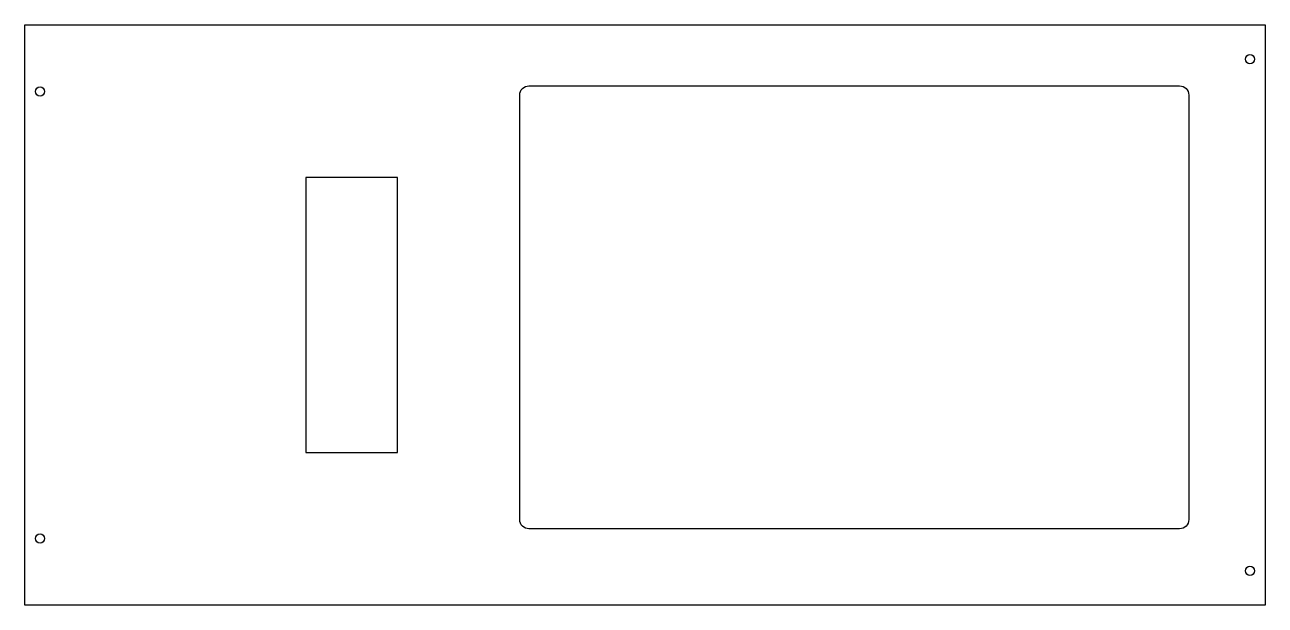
# Model space of a CAD drawing. Header units: millimetres. Extents: x 0 to 406, y -190 to 0.
import ezdxf

# ---------------------------------------------------------------- set-up
doc = ezdxf.new("R2010")
doc.units = ezdxf.units.MM

msp = doc.modelspace()

# ---------------------------------------------------------------- linework, layer by layer
for points in [[(0, 0), (406, 0), (406, -190), (0, -190)], [(122, -50), (92, -50), (92, -140), (122, -140)]]:
    msp.add_lwpolyline(points, close=True)
msp.add_lwpolyline([(381, -23), (381, -162, -0.414214), (378, -165), (165, -165, -0.414214), (162, -162), (162, -23, -0.414214), (165, -20), (378, -20, -0.414214)], format="xyb", close=True)
for centre in [(401, -11.26), (5, -21.85), (5, -168.15), (401, -178.74)]:
    msp.add_circle(centre, 1.5)

doc.saveas('drawing.dxf')
